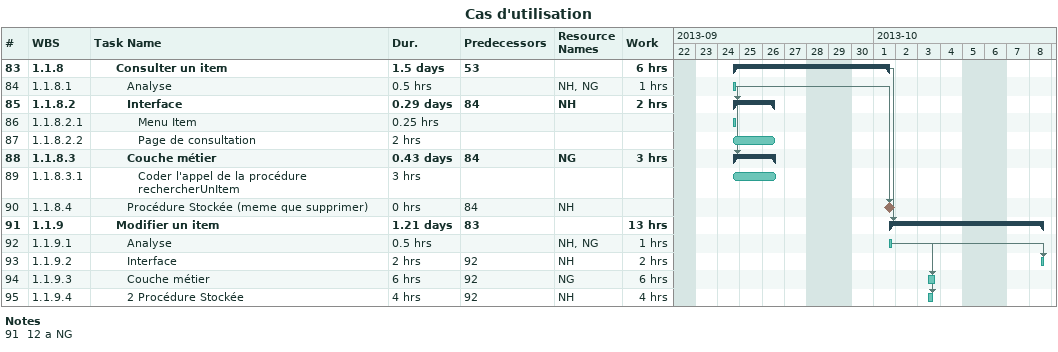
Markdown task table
Cas d'utilisation

| ID | WBS | Task | Duration | Start | Finish | Predecessors | Resources | Work (h) |
|---|---|---|---|---|---|---|---|---|
| 83 | 1.1.8 | **Consulter un item** | 1.5d | 2013-09-24 | 2013-10-01 | 53 |  | 6 |
| 84 | 1.1.8.1 | Analyse | 0.5h | 2013-09-24 | 2013-09-24 |  | NH, NG | 1 |
| 85 | 1.1.8.2 | **Interface** | 0.29d | 2013-09-24 | 2013-09-26 | 84 | NH | 2 |
| 86 | 1.1.8.2.1 | Menu Item | 0.25h | 2013-09-24 | 2013-09-24 |  |  |  |
| 87 | 1.1.8.2.2 | Page de consultation | 2h | 2013-09-24 | 2013-09-26 |  |  |  |
| 88 | 1.1.8.3 | **Couche métier** | 0.43d | 2013-09-24 | 2013-09-26 | 84 | NG | 3 |
| 89 | 1.1.8.3.1 | Coder l'appel de la procédure rechercherUnItem | 3h | 2013-09-24 | 2013-09-26 |  |  |  |
| 90 | 1.1.8.4 | Procédure Stockée (meme que supprimer) | 0h | 2013-10-01 | 2013-10-01 | 84 | NH |  |
| 91 | 1.1.9 | **Modifier un item** | 1.21d | 2013-10-01 | 2013-10-08 | 83 |  | 13 |
| 92 | 1.1.9.1 | Analyse | 0.5h | 2013-10-01 | 2013-10-01 |  | NH, NG | 1 |
| 93 | 1.1.9.2 | Interface | 2h | 2013-10-08 | 2013-10-08 | 92 | NH | 2 |
| 94 | 1.1.9.3 | Couche métier | 6h | 2013-10-03 | 2013-10-03 | 92 | NG | 6 |
| 95 | 1.1.9.4 | 2 Procédure Stockée | 4h | 2013-10-03 | 2013-10-03 | 92 | NH | 4 |

Notes
- 91: 12 a NG
